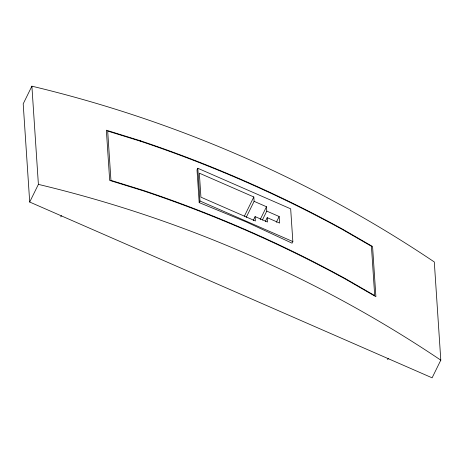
<?xml version="1.0" encoding="UTF-8"?>
<svg xmlns="http://www.w3.org/2000/svg" width="464" height="464" viewBox="0 0 464 464"><rect width="100%" height="100%" fill="white"/><g stroke="black" fill="none" stroke-linecap="round" stroke-linejoin="round"><path stroke-width="0.7" d="M31.894 86.176L23.2 103.843L29.702 202.037L432.106 377.824L440.8 360.157L434.298 261.963A1213.807 1150.036 -3.8 0 0 31.894 86.176L38.39 184.376L29.702 202.037M60.784 216.891L61.393 215.65M197.809 168.27L197.02 169.87L199.189 202.606L246.123 221.873L292.053 243.171L292.842 241.564L290.673 208.835L197.809 168.27L199.978 200.999L199.189 202.606M244.371 216.172L253.82 196.974L199.34 173.171L200.929 197.177L255.409 220.974L255.119 216.613L267.502 222.018L267.212 217.657L279.595 223.062L279.16 216.52L266.777 211.108L266.487 206.747L254.11 201.335L253.82 196.974M246.233 217.332L254.11 201.335M253.228 220.452L255.119 216.613M260.194 219.542L266.487 206.747M262.369 220.069L266.777 211.108M265.321 221.496L267.212 217.657M276.324 222.279L279.16 216.52M387.66 359.681L388.269 358.44M199.978 200.999L292.842 241.564M38.39 184.376A1213.807 1150.036 -3.8 0 1 440.8 360.157M140.169 140.702L106.36 130.216L109.684 180.409L143.492 190.89A1213.807 1150.036 -3.8 0 1 345.552 279.16L375.892 296.693L372.569 246.506L342.229 228.967A1213.807 1150.036 -3.8 0 0 140.169 140.702M140.198 141.137L107.683 131.057L110.948 180.374L143.463 190.455A1213.807 1150.036 -3.8 0 1 345.523 278.719L374.697 295.585L371.432 246.268L342.258 229.407A1213.807 1150.036 -3.8 0 0 140.198 141.137"/></g></svg>
